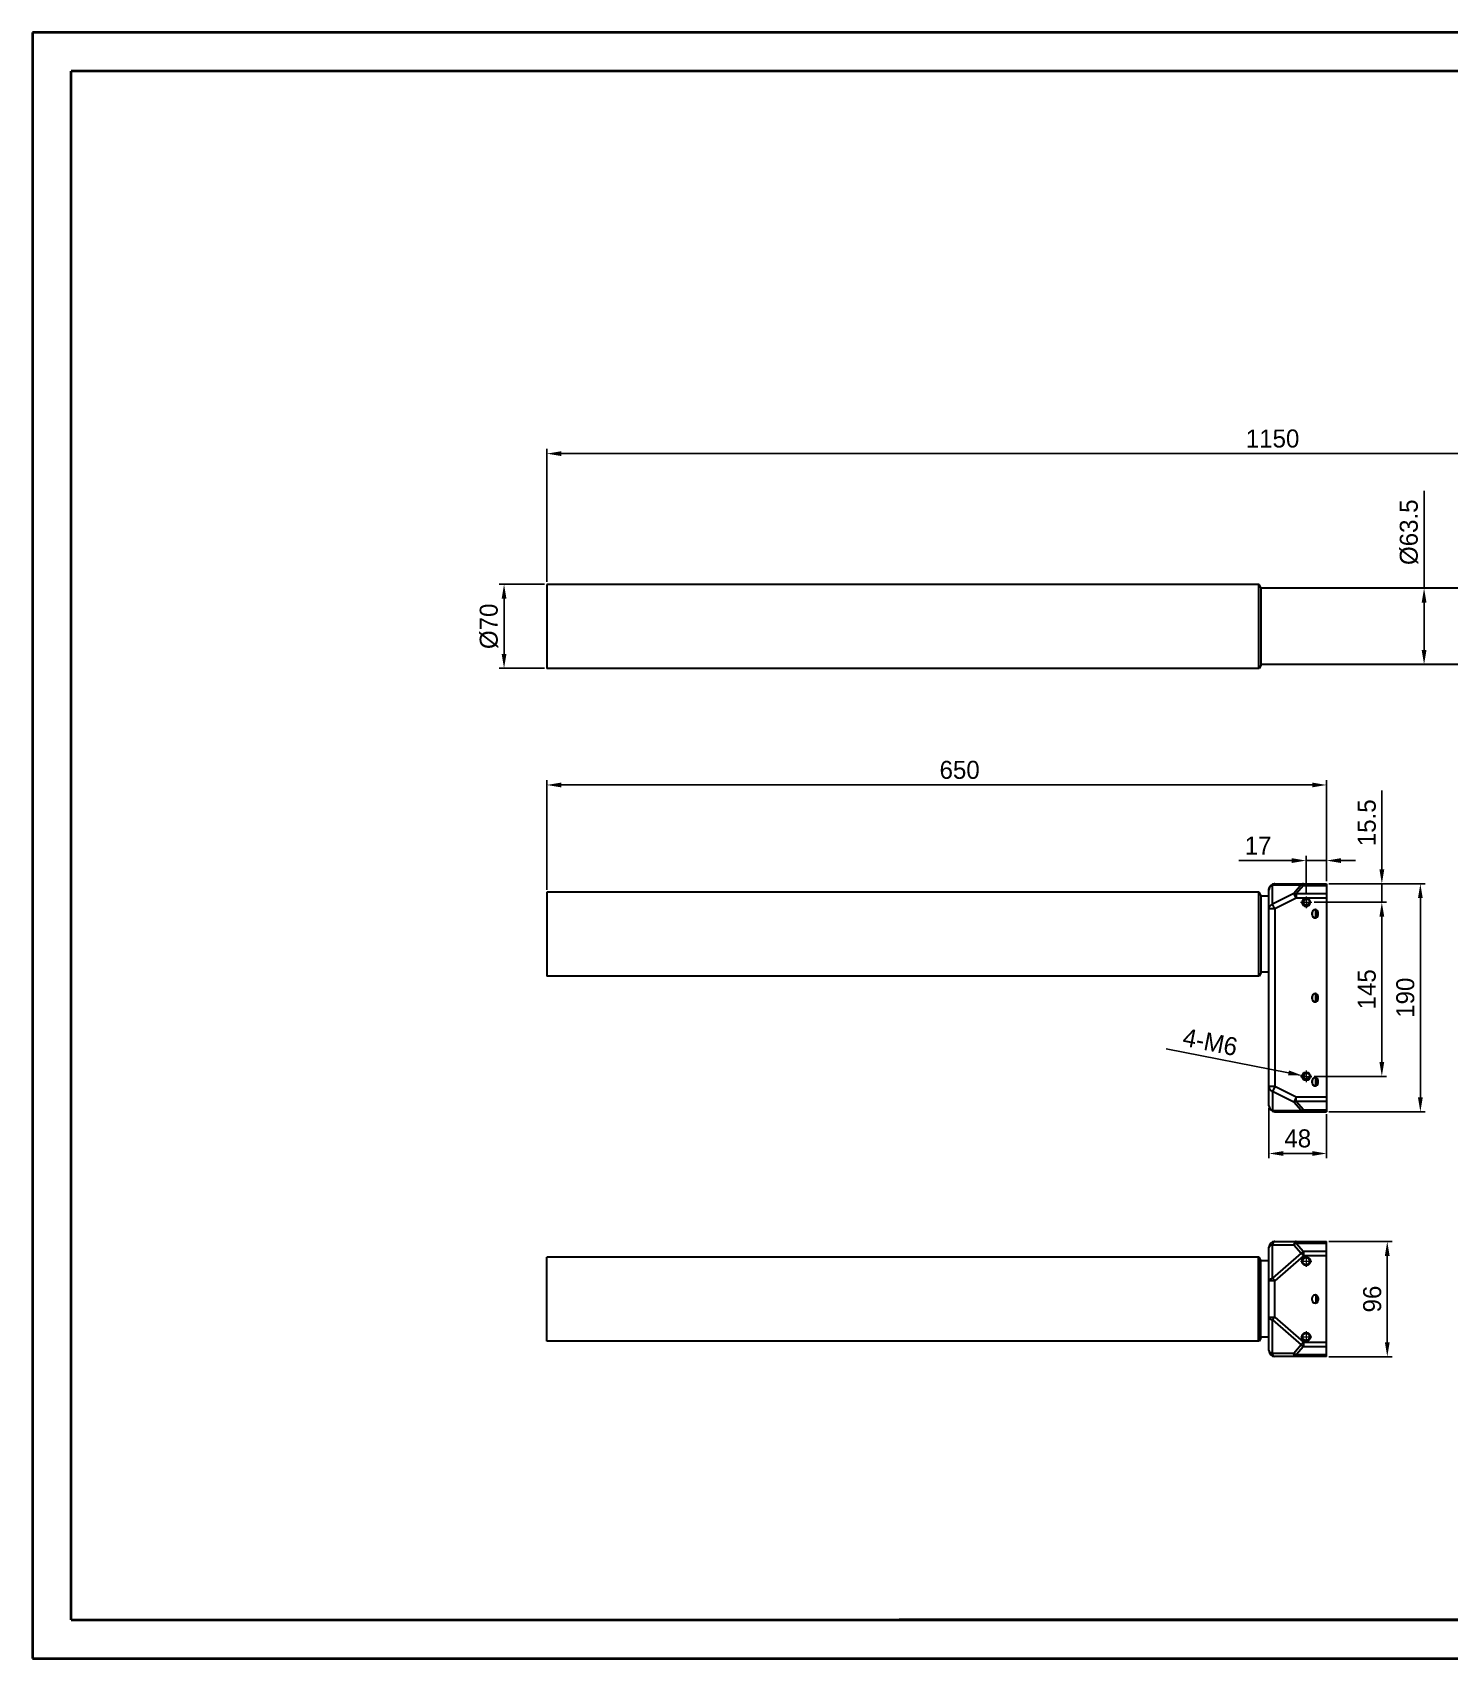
# Model space of a CAD drawing. Header units: millimetres. Extents: x 0 to 1916, y 0 to 1355.
# Drawn here: x 0 to 1181, y 0 to 1355 of the extents above; entities that cross this region are included whole.
import ezdxf

# ---------------------------------------------------------------- set-up
doc = ezdxf.new("R2010")
doc.units = ezdxf.units.MM
doc.linetypes.add('CENTER2', pattern=[7.5, 5, -1, 0.5, -1])
doc.layers.get('0').update_dxf_attribs({"lineweight": 18})
for name, color, linetype, lineweight in [('CAXA0', 7, 'Continuous', 70), ('CAXA3', 7, 'Continuous', 18), ('輪廓線', 7, 'Continuous', 20)]:
    doc.layers.add(name, color=color, linetype=linetype, lineweight=lineweight)
doc.dimstyles.new('ISO-25', dxfattribs={"dimtxt": 6, "dimasz": 6, "dimexe": 0.5, "dimexo": 0.625, "dimgap": 1.2, "dimtad": 1, "dimdsep": 46, "dimtxsty": 'Standard', "dimcen": 2.5, "dimdle": 12, "dimclrd": 3, "dimclre": 3, "dimclrt": 3, "dimadec": 0, "dimazin": 0, "dimtfac": 1, "dimtmove": 0, "dimatfit": 3, "dimfxl": 0, "dimarcsym": 0})

# ---------------------------------------------------------------- blocks, each defined once
blk = doc.blocks.new('*X4')
at = {"layer": '輪廓線'}
for points in [[(1127.4, 335.5), (1131.4, 335.5), (1129.4, 347.5)], [(1127.4, 263.5), (1131.4, 263.5), (1129.4, 251.5)]]:
    blk.add_hatch(color=0, dxfattribs=at).paths.add_polyline_path(points, flags=0)
at = {"layer": '輪廓線', "color": 0, "lineweight": -2}
for p, q in [((1080.8, 347.5), (1133.4, 347.5)), ((1129.4, 335.5), (1129.4, 263.5)), ((1080.8, 251.5), (1133.4, 251.5))]:
    blk.add_line(p, q, dxfattribs=at)
at = {"layer": '輪廓線', "color": 0, "lineweight": 15, "insert": (1116.9, 299.5), "char_height": 15, "width": 38.883, "attachment_point": 5, "rotation": 90}
blk.add_mtext('96', dxfattribs=at)
blk = doc.blocks.new('*X5')
at = {"layer": '輪廓線'}
for points in [[(440.8, 1006), (440.8, 1002), (428.8, 1004)], [(1566.8, 1006), (1566.8, 1002), (1578.8, 1004)]]:
    blk.add_hatch(color=0, dxfattribs=at).paths.add_polyline_path(points, flags=0)
at = {"layer": '輪廓線', "color": 0, "lineweight": -2}
for p, q in [((428.8, 897.1), (428.8, 1008)), ((1566.8, 1004), (440.8, 1004)), ((1578.8, 904.1), (1578.8, 1008))]:
    blk.add_line(p, q, dxfattribs=at)
at = {"layer": '輪廓線', "color": 0, "lineweight": 15, "insert": (1033.8, 1016.5), "char_height": 15, "width": 78.771, "attachment_point": 5}
blk.add_mtext('1150', dxfattribs=at)
blk = doc.blocks.new('*X6')
at = {"layer": '輪廓線'}
for points in [[(1158.1, 879.8), (1162.1, 879.8), (1160.1, 891.8)], [(1158.1, 840.3), (1162.1, 840.3), (1160.1, 828.3)]]:
    blk.add_hatch(color=0, dxfattribs=at).paths.add_polyline_path(points, flags=0)
at = {"layer": '輪廓線', "color": 0, "lineweight": -2}
for p, q in [((1160.1, 891.8), (1160.1, 973.1)), ((1158.1, 891.8), (1156.1, 891.8)), ((1160.1, 840.3), (1160.1, 879.8)), ((1158.1, 828.3), (1156.1, 828.3))]:
    blk.add_line(p, q, dxfattribs=at)
at = {"layer": '輪廓線', "color": 0, "lineweight": 15, "insert": (1147.6, 938.5), "char_height": 15, "width": 109.441, "attachment_point": 5, "rotation": 90}
blk.add_mtext('%%C63.5', dxfattribs=at)
blk = doc.blocks.new('*X7')
at = {"layer": '輪廓線'}
for points in [[(1155, 633.6), (1159, 633.6), (1157, 645.6)], [(1155, 467.6), (1159, 467.6), (1157, 455.6)]]:
    blk.add_hatch(color=0, dxfattribs=at).paths.add_polyline_path(points, flags=0)
at = {"layer": '輪廓線', "color": 0, "lineweight": -2}
for p, q in [((1080.8, 645.6), (1161, 645.6)), ((1157, 467.6), (1157, 633.6)), ((1080.8, 455.6), (1161, 455.6))]:
    blk.add_line(p, q, dxfattribs=at)
at = {"layer": '輪廓線', "color": 0, "lineweight": 15, "insert": (1144.5, 550.6), "char_height": 15, "width": 57.318, "attachment_point": 5, "rotation": 90}
blk.add_mtext('190', dxfattribs=at)
blk = doc.blocks.new('*X8')
at = {"layer": '輪廓線'}
for points in [[(440.8, 729.9), (440.8, 725.9), (428.8, 727.9)], [(1066.8, 729.9), (1066.8, 725.9), (1078.8, 727.9)]]:
    blk.add_hatch(color=0, dxfattribs=at).paths.add_polyline_path(points, flags=0)
at = {"layer": '輪廓線', "color": 0, "lineweight": -2}
for p, q in [((428.8, 640.6), (428.8, 731.9)), ((1078.8, 647.6), (1078.8, 731.9)), ((1066.8, 727.9), (440.8, 727.9))]:
    blk.add_line(p, q, dxfattribs=at)
at = {"layer": '輪廓線', "color": 0, "lineweight": 15, "insert": (772.9, 740.4), "char_height": 15, "width": 60.168, "attachment_point": 5}
blk.add_mtext('650', dxfattribs=at)
blk = doc.blocks.new('*X10')
at = {"layer": '輪廓線'}
blk.add_hatch(color=0, dxfattribs=at).paths.add_polyline_path([(1047.5, 490), (1046.7, 486), (1058.8, 485.7)], flags=0)
at = {"layer": '輪廓線', "color": 0, "lineweight": -2}
for p, q in [((945, 508.1), (1047.1, 488)), ((1061.8, 485.1), (1058.8, 485.7))]:
    blk.add_line(p, q, dxfattribs=at)
at = {"layer": '輪廓線', "color": 0, "lineweight": 15, "insert": (981.8, 513.6), "char_height": 15, "width": 86.309, "attachment_point": 5, "rotation": 348.8526}
blk.add_mtext('4-M6', dxfattribs=at)
blk = doc.blocks.new('*X11')
at = {"layer": '輪廓線'}
for points in [[(1122.9, 618.1), (1126.9, 618.1), (1124.9, 630.1)], [(1122.9, 497.1), (1126.9, 497.1), (1124.9, 485.1)]]:
    blk.add_hatch(color=0, dxfattribs=at).paths.add_polyline_path(points, flags=0)
at = {"layer": '輪廓線', "color": 0, "lineweight": -2}
for p, q in [((1068.6, 630.1), (1128.9, 630.1)), ((1124.9, 618.1), (1124.9, 497.1)), ((1068.6, 485.1), (1128.9, 485.1))]:
    blk.add_line(p, q, dxfattribs=at)
at = {"layer": '輪廓線', "color": 0, "lineweight": 15, "insert": (1112.4, 557.6), "char_height": 15, "width": 56.816, "attachment_point": 5, "rotation": 90}
blk.add_mtext('145', dxfattribs=at)
blk = doc.blocks.new('*X12')
at = {"layer": '輪廓線'}
for points in [[(1049.8, 666.9), (1049.8, 662.9), (1061.8, 664.9)], [(1090.8, 666.9), (1090.8, 662.9), (1078.8, 664.9)]]:
    blk.add_hatch(color=0, dxfattribs=at).paths.add_polyline_path(points, flags=0)
at = {"layer": '輪廓線', "color": 0, "lineweight": -2}
for p, q in [((1049.8, 664.9), (1005.6, 664.9)), ((1061.8, 636.9), (1061.8, 668.9)), ((1078.8, 664.9), (1061.8, 664.9)), ((1078.8, 647.6), (1078.8, 668.9)), ((1090.8, 664.9), (1102.8, 664.9))]:
    blk.add_line(p, q, dxfattribs=at)
at = {"layer": '輪廓線', "color": 0, "lineweight": 15, "insert": (1021.7, 677.4), "char_height": 15, "width": 35.531, "attachment_point": 5}
blk.add_mtext('17', dxfattribs=at)
blk = doc.blocks.new('*X13')
at = {"layer": '輪廓線'}
for points in [[(1122.9, 657.6), (1126.9, 657.6), (1124.9, 645.6)], [(1122.9, 618.1), (1126.9, 618.1), (1124.9, 630.1)]]:
    blk.add_hatch(color=0, dxfattribs=at).paths.add_polyline_path(points, flags=0)
at = {"layer": '輪廓線', "color": 0, "lineweight": -2}
for p, q in [((1124.9, 657.6), (1124.9, 723.2)), ((1122.9, 645.6), (1120.9, 645.6)), ((1124.9, 630.1), (1124.9, 645.6)), ((1122.9, 630.1), (1120.9, 630.1)), ((1124.9, 618.1), (1124.9, 606.1))]:
    blk.add_line(p, q, dxfattribs=at)
at = {"layer": '輪廓線', "color": 0, "lineweight": 15, "insert": (1112.4, 696.4), "char_height": 15, "width": 78.268, "attachment_point": 5, "rotation": 90}
blk.add_mtext('15.5', dxfattribs=at)
blk = doc.blocks.new('*X14')
at = {"layer": '輪廓線'}
for points in [[(1042.8, 422.8), (1042.8, 418.8), (1030.8, 420.8)], [(1066.8, 422.8), (1066.8, 418.8), (1078.8, 420.8)]]:
    blk.add_hatch(color=0, dxfattribs=at).paths.add_polyline_path(points, flags=0)
at = {"layer": '輪廓線', "color": 0, "lineweight": -2}
for p, q in [((1030.8, 458.6), (1030.8, 416.8)), ((1078.8, 453.6), (1078.8, 416.8)), ((1066.8, 420.8), (1042.8, 420.8))]:
    blk.add_line(p, q, dxfattribs=at)
at = {"layer": '輪廓線', "color": 0, "lineweight": 15, "insert": (1054.8, 433.3), "char_height": 15, "width": 38.883, "attachment_point": 5}
blk.add_mtext('48', dxfattribs=at)
blk = doc.blocks.new('*X15')
at = {"layer": '輪廓線'}
for points in [[(391.1, 883.1), (395.1, 883.1), (393.1, 895.1)], [(391.1, 837.1), (395.1, 837.1), (393.1, 825.1)]]:
    blk.add_hatch(color=0, dxfattribs=at).paths.add_polyline_path(points, flags=0)
at = {"layer": '輪廓線', "color": 0, "lineweight": -2}
for p, q in [((426.8, 895.1), (389.1, 895.1)), ((393.1, 883.1), (393.1, 837.1)), ((426.8, 825.1), (389.1, 825.1))]:
    blk.add_line(p, q, dxfattribs=at)
at = {"layer": '輪廓線', "color": 0, "lineweight": 15, "insert": (380.6, 860.1), "char_height": 15, "width": 67.039, "attachment_point": 5, "rotation": 90}
blk.add_mtext('%%C70', dxfattribs=at)

msp = doc.modelspace()

# ---------------------------------------------------------------- linework, layer by layer
at = {"linetype": 'Continuous', "lineweight": 30}
for p, q in [((1022.583, 895.071), (428.783, 895.071)), ((428.783, 895.071), (428.783, 825.071)), ((1022.083, 895.071), (1022.083, 825.071)), ((1024.083, 892.571), (1022.583, 895.071)), ((1024.083, 892.571), (1024.083, 827.571)), ((1530.783, 891.821), (1024.083, 891.821)), ((1024.083, 827.571), (1022.583, 825.071)), ((1530.783, 828.321), (1024.083, 828.321)), ((1022.583, 825.071), (428.783, 825.071)), ((1022.583, 638.603), (428.783, 638.603)), ((428.783, 638.603), (428.783, 568.603)), ((1022.083, 638.603), (1022.083, 568.603)), ((1024.083, 636.103), (1022.583, 638.603)), ((1030.783, 460.603), (1030.783, 640.603)), ((1030.783, 460.603), (1030.783, 640.603)), ((1033.792, 628.665), (1033.792, 644.585)), ((1033.792, 628.665), (1033.792, 644.585)), ((1033.792, 644.585), (1057.553, 644.585)), ((1033.792, 644.585), (1057.553, 644.585)), ((1051.492, 637.514), (1033.792, 628.665)), ((1051.492, 637.514), (1033.792, 628.665)), ((1035.783, 645.603), (1078.783, 645.603)), ((1035.783, 645.603), (1078.783, 645.603)), ((1057.553, 644.585), (1051.492, 637.514)), ((1057.553, 644.585), (1051.492, 637.514)), ((1053.483, 633.532), (1051.492, 637.514)), ((1053.483, 633.532), (1051.492, 637.514)), ((1059.544, 644.139), (1053.483, 637.068)), ((1059.544, 644.139), (1053.483, 637.068)), ((1053.483, 637.068), (1053.483, 633.532)), ((1053.483, 637.068), (1053.483, 633.532)), ((1078.783, 637.068), (1053.483, 637.068)), ((1078.783, 637.068), (1053.483, 637.068)), ((1059.544, 645.603), (1059.544, 644.139)), ((1059.544, 645.603), (1059.544, 644.139)), ((1059.544, 644.139), (1078.783, 644.139)), ((1059.544, 644.139), (1078.783, 644.139)), ((1078.783, 645.603), (1078.783, 455.603)), ((1078.783, 645.603), (1078.783, 455.603)), ((1024.083, 636.103), (1024.083, 571.103)), ((1030.783, 635.353), (1024.083, 635.353)), ((1035.783, 624.682), (1030.783, 624.682)), ((1035.783, 624.682), (1030.783, 624.682)), ((1035.783, 624.682), (1033.792, 628.665)), ((1035.783, 624.682), (1033.792, 628.665)), ((1053.483, 633.532), (1035.783, 624.682)), ((1053.483, 633.532), (1035.783, 624.682)), ((1035.783, 624.682), (1035.783, 476.524)), ((1035.783, 624.682), (1035.783, 476.524)), ((1061.082, 633.532), (1053.483, 633.532)), ((1061.082, 633.532), (1053.483, 633.532)), ((1061.082, 633.532), (1061.182, 633.042)), ((1061.082, 633.532), (1061.182, 633.042)), ((1062.485, 633.532), (1062.385, 633.042)), ((1062.485, 633.532), (1062.385, 633.042)), ((1078.783, 633.532), (1062.485, 633.532)), ((1078.783, 633.532), (1062.485, 633.532)), ((1069.933, 617.345), (1069.933, 623.862)), ((1066.783, 621.603), (1066.783, 619.603)), ((1066.783, 621.603), (1066.783, 619.603)), ((1066.933, 619.603), (1066.933, 621.603)), ((1071.633, 619.603), (1071.633, 621.603)), ((1071.783, 619.603), (1071.783, 621.603)), ((1071.783, 619.603), (1071.783, 621.603)), ((1024.083, 571.103), (1022.583, 568.603)), ((1030.783, 571.853), (1024.083, 571.853)), ((1022.583, 568.603), (428.783, 568.603)), ((1066.783, 551.603), (1066.783, 549.603)), ((1066.783, 551.603), (1066.783, 549.603)), ((1066.933, 549.603), (1066.933, 551.603)), ((1069.933, 547.345), (1069.933, 553.862)), ((1071.633, 549.603), (1071.633, 551.603)), ((1071.783, 549.603), (1071.783, 551.603)), ((1071.783, 549.603), (1071.783, 551.603)), ((1035.783, 476.524), (1030.783, 476.524)), ((1035.783, 476.524), (1030.783, 476.524)), ((1035.783, 476.524), (1033.792, 472.542)), ((1035.783, 476.524), (1033.792, 472.542)), ((1053.483, 467.674), (1035.783, 476.524)), ((1053.483, 467.674), (1035.783, 476.524)), ((1066.783, 481.603), (1066.783, 479.603)), ((1066.783, 481.603), (1066.783, 479.603)), ((1066.933, 479.603), (1066.933, 481.603)), ((1069.933, 477.345), (1069.933, 483.862)), ((1071.633, 479.603), (1071.633, 481.603)), ((1071.783, 479.603), (1071.783, 481.603)), ((1071.783, 479.603), (1071.783, 481.603)), ((1033.792, 472.542), (1033.792, 456.621)), ((1033.792, 472.542), (1033.792, 456.621)), ((1051.492, 463.692), (1033.792, 472.542)), ((1051.492, 463.692), (1033.792, 472.542)), ((1053.483, 467.674), (1051.492, 463.692)), ((1053.483, 467.674), (1051.492, 463.692)), ((1057.553, 456.621), (1051.492, 463.692)), ((1057.553, 456.621), (1051.492, 463.692)), ((1053.483, 464.139), (1053.483, 467.674)), ((1053.483, 464.139), (1053.483, 467.674)), ((1078.783, 467.674), (1053.483, 467.674)), ((1078.783, 467.674), (1053.483, 467.674)), ((1059.544, 457.068), (1053.483, 464.139)), ((1059.544, 457.068), (1053.483, 464.139)), ((1078.783, 464.139), (1053.483, 464.139)), ((1078.783, 464.139), (1053.483, 464.139)), ((1033.792, 456.621), (1057.553, 456.621)), ((1033.792, 456.621), (1057.553, 456.621)), ((1035.783, 455.603), (1078.783, 455.603)), ((1035.783, 455.603), (1078.783, 455.603)), ((1059.544, 455.603), (1059.544, 457.068)), ((1059.544, 455.603), (1059.544, 457.068)), ((1059.544, 457.068), (1078.783, 457.068)), ((1059.544, 457.068), (1078.783, 457.068)), ((1030.783, 256.54), (1030.783, 342.54)), ((1030.783, 256.54), (1030.783, 342.54)), ((1033.792, 316.954), (1033.792, 344.816)), ((1033.792, 316.954), (1033.792, 344.816)), ((1033.792, 344.816), (1051.492, 344.816)), ((1033.792, 344.816), (1051.492, 344.816)), ((1035.783, 347.54), (1078.783, 347.54)), ((1035.783, 347.54), (1078.783, 347.54)), ((1051.492, 344.816), (1057.553, 337.745)), ((1051.492, 344.816), (1057.553, 337.745)), ((1053.483, 347.54), (1053.483, 346.076)), ((1053.483, 347.54), (1053.483, 346.076)), ((1053.483, 346.076), (1059.544, 339.005)), ((1053.483, 346.076), (1059.544, 339.005)), ((1053.483, 346.076), (1078.783, 346.076)), ((1053.483, 346.076), (1078.783, 346.076)), ((1059.544, 339.005), (1059.544, 335.469)), ((1059.544, 339.005), (1059.544, 335.469)), ((1078.783, 339.005), (1059.544, 339.005)), ((1078.783, 339.005), (1059.544, 339.005)), ((1078.783, 251.54), (1078.783, 347.54)), ((1078.783, 303.54), (1078.783, 347.54)), ((1022.583, 334.54), (428.783, 334.54)), ((428.783, 264.54), (428.783, 334.54)), ((1022.083, 264.54), (1022.083, 334.54)), ((1022.583, 264.54), (1022.583, 334.54)), ((1024.083, 332.04), (1022.583, 334.54)), ((1024.083, 267.04), (1024.083, 332.04)), ((1030.783, 331.29), (1024.083, 331.29)), ((1057.553, 337.745), (1033.792, 316.954)), ((1057.553, 337.745), (1033.792, 316.954)), ((1059.544, 335.469), (1035.783, 314.679)), ((1059.544, 335.469), (1035.783, 314.679)), ((1059.544, 335.469), (1057.553, 337.745)), ((1059.544, 335.469), (1057.553, 337.745)), ((1078.783, 335.469), (1059.544, 335.469)), ((1078.783, 335.469), (1059.544, 335.469)), ((1035.783, 314.679), (1030.783, 314.679)), ((1035.783, 314.679), (1030.783, 314.679)), ((1035.783, 314.679), (1033.792, 316.954)), ((1035.783, 314.679), (1033.792, 316.954)), ((1035.783, 284.402), (1035.783, 314.679)), ((1035.783, 284.402), (1035.783, 314.679)), ((1066.784, 298.54), (1066.784, 300.54)), ((1066.93, 298.562), (1066.93, 300.518)), ((1069.934, 302.798), (1069.934, 296.282)), ((1071.633, 300.54), (1071.633, 298.54)), ((1071.784, 300.54), (1071.784, 298.54)), ((1078.783, 251.54), (1078.783, 295.54)), ((1030.783, 284.402), (1035.783, 284.402)), ((1030.783, 284.402), (1035.783, 284.402)), ((1035.783, 284.402), (1033.792, 282.126)), ((1035.783, 284.402), (1033.792, 282.126)), ((1033.792, 254.265), (1033.792, 282.126)), ((1033.792, 254.265), (1033.792, 282.126)), ((1033.792, 282.126), (1057.553, 261.336)), ((1033.792, 282.126), (1057.553, 261.336)), ((1035.783, 284.402), (1059.544, 263.611)), ((1035.783, 284.402), (1059.544, 263.611)), ((1022.583, 264.54), (428.783, 264.54)), ((1024.083, 267.04), (1022.583, 264.54)), ((1030.783, 267.79), (1024.083, 267.79)), ((1057.553, 261.336), (1051.492, 254.265)), ((1057.553, 261.336), (1051.492, 254.265)), ((1059.544, 260.076), (1053.483, 253.005)), ((1059.544, 260.076), (1053.483, 253.005)), ((1059.544, 263.611), (1057.553, 261.336)), ((1059.544, 263.611), (1057.553, 261.336)), ((1059.544, 263.611), (1059.544, 260.076)), ((1059.544, 263.611), (1059.544, 260.076)), ((1059.544, 263.611), (1078.783, 263.611)), ((1059.544, 263.611), (1078.783, 263.611)), ((1059.544, 260.076), (1078.783, 260.076)), ((1059.544, 260.076), (1078.783, 260.076)), ((1051.492, 254.265), (1033.792, 254.265)), ((1051.492, 254.265), (1033.792, 254.265)), ((1078.783, 251.54), (1035.783, 251.54)), ((1078.783, 251.54), (1035.783, 251.54)), ((1053.483, 253.005), (1053.483, 251.54)), ((1053.483, 253.005), (1053.483, 251.54)), ((1078.783, 253.005), (1053.483, 253.005)), ((1078.783, 253.005), (1053.483, 253.005))]:
    msp.add_line(p, q, dxfattribs=at)
at = {"linetype": 'CENTER2', "lineweight": 15, "ltscale": 2}
for p, q in [((1056.998, 630.103), (1066.569, 630.103)), ((1061.784, 634.903), (1061.784, 625.303)), ((1061.784, 489.903), (1061.784, 480.303)), ((1056.998, 485.103), (1066.569, 485.103)), ((1056.998, 331.04), (1066.569, 331.04)), ((1061.784, 335.84), (1061.784, 326.24)), ((1061.784, 272.84), (1061.784, 263.24)), ((1056.998, 268.04), (1066.569, 268.04))]:
    msp.add_line(p, q, dxfattribs=at)
at = {"linetype": 'Continuous', "lineweight": 30}
for centre, radius in [((1061.783, 630.103), 3), ((1061.783, 630.103), 3), ((1061.783, 485.103), 3.5), ((1061.783, 485.103), 3.5), ((1061.783, 485.103), 3), ((1061.783, 485.103), 3), ((1061.784, 331.04), 3), ((1061.784, 268.04), 3)]:
    msp.add_circle(centre, radius, dxfattribs=at)
for centre, radius, start, end in [((1035.783, 640.603), 5, 90, 180), ((1035.783, 640.603), 5, 90, 180), ((1034.552, 640.603), 3.769, 174.407424, 179.991081), ((1061.783, 630.103), 3.5, 101.565854, 78.434146), ((1061.783, 630.103), 3.5, 101.565854, 78.434146), ((1061.785, 630.436), 3.175, 90.035137, 102.80561), ((1061.786, 630.436), 3.175, 91.460744, 102.809425), ((1061.784, 630.462), 3.149, 90.000278, 91.433971), ((1061.782, 630.436), 3.175, 77.19439, 89.964863), ((1061.783, 630.446), 3.165, 80.024594, 89.9835), ((1061.779, 630.428), 3.183, 78.605669, 80.021869), ((1061.778, 630.422), 3.189, 77.189441, 78.605767), ((1069.283, 621.603), 2.5, 0, 180), ((1069.283, 621.603), 2.5, 0, 180), ((1069.283, 621.603), 2.35, 0, 180), ((1069.283, 619.603), 2.5, 180, 0), ((1069.283, 619.603), 2.5, 180, 0), ((1069.283, 619.603), 2.35, 180, 0), ((1069.283, 551.603), 2.5, 0, 180), ((1069.283, 551.603), 2.5, 0, 180), ((1069.283, 549.603), 2.5, 180, 0), ((1069.283, 549.603), 2.5, 180, 0), ((1069.283, 551.603), 2.35, 0, 180), ((1069.283, 549.603), 2.35, 180, 0), ((1069.283, 481.603), 2.5, 0, 180), ((1069.283, 481.603), 2.5, 0, 180), ((1069.283, 479.603), 2.5, 180, 0), ((1069.283, 479.603), 2.5, 180, 0), ((1069.283, 481.603), 2.35, 0, 180), ((1069.283, 479.603), 2.35, 180, 0), ((1035.783, 460.603), 5, 180, 270), ((1035.783, 460.603), 5, 180, 270), ((1034.552, 460.604), 3.769, 180.008919, 185.592576), ((1035.783, 342.54), 5, 90, 180), ((1035.783, 342.54), 5, 90, 180), ((1069.284, 300.54), 2.5, 0, 180), ((1069.284, 298.54), 2.5, 180, 0), ((1069.284, 300.54), 2.35, 73.942867, 180.543286), ((1069.284, 298.54), 2.35, 179.456715, 286.057133), ((1069.284, 300.54), 2.35, 0, 73.942867), ((1069.284, 298.54), 2.35, 286.057133, 360), ((1062.649, 267.185), 7.758, 228.938139, 246.408605), ((1053.92, 286.146), 23.009, 289.95323, 296.984257), ((1035.783, 256.54), 5, 180, 270), ((1035.783, 256.54), 5, 180, 270)]:
    msp.add_arc(centre, radius, start, end, dxfattribs=at)
at = {"linetype": 'CENTER2', "lineweight": 15, "ltscale": 2}
for centre, radius, start, end in [((1061.783, 630.103), 2, 75, 15), ((1061.783, 485.103), 2, 75, 15), ((1061.784, 331.04), 2.6, 270, 180), ((1061.784, 268.04), 2.6, 270, 180)]:
    msp.add_arc(centre, radius, start, end, dxfattribs=at)
at = {"linetype": 'Continuous', "lineweight": 30}
for points, knots in [([(1030.783, 640.603), (1030.783, 641.443), (1031.42, 643.22), (1032.946, 644.266), (1033.792, 644.585)], [0, 0, 0, 0, 2.54663495, 5.28949326, 5.28949326, 5.28949326, 5.28949326]), ([(1030.801, 640.97), (1030.878, 641.751), (1031.579, 643.343), (1033.004, 644.288), (1033.792, 644.585)], [0, 0, 0, 0, 2.37628774, 4.92714303, 4.92714303, 4.92714303, 4.92714303]), ([(1035.783, 645.603), (1035.423, 645.603), (1034.652, 645.399), (1034.056, 644.889), (1033.792, 644.585)], [0, 0, 0, 0, 1.08858532, 2.30258778, 2.30258778, 2.30258778, 2.30258778]), ([(1035.783, 645.603), (1035.423, 645.603), (1034.652, 645.399), (1034.056, 644.889), (1033.792, 644.585)], [0, 0, 0, 0, 1.08858532, 2.30258778, 2.30258778, 2.30258778, 2.30258778]), ([(1053.483, 637.068), (1053.314, 637.14), (1052.676, 637.383), (1051.991, 637.518), (1051.492, 637.514)], [0, 0, 0, 0, 0.55354807, 2.05305363, 2.05305363, 2.05305363, 2.05305363]), ([(1053.483, 637.068), (1053.314, 637.14), (1052.676, 637.383), (1051.991, 637.518), (1051.492, 637.514)], [0, 0, 0, 0, 0.55354807, 2.05305363, 2.05305363, 2.05305363, 2.05305363]), ([(1059.544, 645.603), (1059.183, 645.603), (1058.413, 645.399), (1057.817, 644.889), (1057.553, 644.585)], [0, 0, 0, 0, 1.08858466, 2.30258808, 2.30258808, 2.30258808, 2.30258808]), ([(1059.544, 644.139), (1059.375, 644.211), (1058.737, 644.454), (1058.052, 644.589), (1057.553, 644.585)], [0, 0, 0, 0, 0.55354782, 2.05305363, 2.05305363, 2.05305363, 2.05305363]), ([(1059.544, 644.139), (1059.375, 644.211), (1058.737, 644.454), (1058.052, 644.589), (1057.553, 644.585)], [0, 0, 0, 0, 0.55354782, 2.05305363, 2.05305363, 2.05305363, 2.05305363]), ([(1059.544, 645.603), (1059.183, 645.603), (1058.686, 645.472), (1058.268, 645.216), (1058.163, 645.142)], [0, 0, 0, 0, 1.08805334, 1.47677788, 1.47677788, 1.47677788, 1.47677788]), ([(1030.783, 624.682), (1030.783, 625.102), (1030.93, 625.96), (1031.776, 627.524), (1032.946, 628.346), (1033.792, 628.665)], [0, 0, 0, 0, 1.26846359, 2.56866314, 5.29873399, 5.29873399, 5.29873399, 5.29873399]), ([(1030.783, 624.682), (1030.783, 625.522), (1031.42, 627.299), (1032.946, 628.346), (1033.792, 628.665)], [0, 0, 0, 0, 2.54664987, 5.28949334, 5.28949334, 5.28949334, 5.28949334]), ([(1030.783, 476.524), (1030.783, 476.104), (1030.93, 475.247), (1031.776, 473.682), (1032.946, 472.861), (1033.792, 472.542)], [0, 0, 0, 0, 1.26846359, 2.56866314, 5.29873399, 5.29873399, 5.29873399, 5.29873399]), ([(1030.783, 476.524), (1030.783, 475.685), (1031.42, 473.908), (1032.946, 472.861), (1033.792, 472.542)], [0, 0, 0, 0, 2.54664987, 5.28949334, 5.28949334, 5.28949334, 5.28949334]), ([(1053.483, 464.139), (1053.314, 464.066), (1052.676, 463.824), (1051.991, 463.689), (1051.492, 463.692)], [0, 0, 0, 0, 0.55354807, 2.05305363, 2.05305363, 2.05305363, 2.05305363]), ([(1053.483, 464.139), (1053.314, 464.066), (1052.676, 463.824), (1051.991, 463.689), (1051.492, 463.692)], [0, 0, 0, 0, 0.55354807, 2.05305363, 2.05305363, 2.05305363, 2.05305363]), ([(1030.783, 460.603), (1030.783, 459.764), (1031.42, 457.987), (1032.946, 456.94), (1033.792, 456.621)], [0, 0, 0, 0, 2.54663495, 5.28949326, 5.28949326, 5.28949326, 5.28949326]), ([(1030.801, 460.237), (1030.878, 459.456), (1031.579, 457.864), (1033.004, 456.918), (1033.792, 456.621)], [0, 0, 0, 0, 2.37628774, 4.92714303, 4.92714303, 4.92714303, 4.92714303]), ([(1035.783, 455.603), (1035.423, 455.603), (1034.652, 455.807), (1034.056, 456.317), (1033.792, 456.621)], [0, 0, 0, 0, 1.08858531, 2.30258777, 2.30258777, 2.30258777, 2.30258777]), ([(1035.783, 455.603), (1035.423, 455.603), (1034.652, 455.807), (1034.056, 456.317), (1033.792, 456.621)], [0, 0, 0, 0, 1.08858531, 2.30258777, 2.30258777, 2.30258777, 2.30258777]), ([(1059.544, 457.068), (1059.375, 456.995), (1058.737, 456.753), (1058.052, 456.618), (1057.553, 456.621)], [0, 0, 0, 0, 0.55354782, 2.05305363, 2.05305363, 2.05305363, 2.05305363]), ([(1059.544, 457.068), (1059.375, 456.995), (1058.737, 456.753), (1058.052, 456.618), (1057.553, 456.621)], [0, 0, 0, 0, 0.55354782, 2.05305363, 2.05305363, 2.05305363, 2.05305363]), ([(1059.544, 455.603), (1059.183, 455.603), (1058.413, 455.807), (1057.817, 456.317), (1057.553, 456.621)], [0, 0, 0, 0, 1.08858466, 2.30258808, 2.30258808, 2.30258808, 2.30258808]), ([(1059.544, 455.603), (1059.183, 455.603), (1058.413, 455.807), (1057.817, 456.317), (1057.553, 456.621)], [0, 0, 0, 0, 1.08858466, 2.30258808, 2.30258808, 2.30258808, 2.30258808]), ([(1030.783, 342.54), (1030.783, 342.787), (1030.938, 343.254), (1031.425, 343.794), (1032.337, 344.41), (1033.187, 344.685), (1033.792, 344.816)], [0, 0, 0, 0, 0.74302875, 1.39730086, 2.16716675, 4.03258968, 4.03258968, 4.03258968, 4.03258968]), ([(1030.783, 342.54), (1030.783, 342.787), (1031.025, 343.505), (1032.146, 344.345), (1033.187, 344.685), (1033.792, 344.816)], [0, 0, 0, 0, 0.74475378, 2.1606279, 4.03038161, 4.03038161, 4.03038161, 4.03038161]), ([(1035.783, 347.54), (1035.572, 347.54), (1035.098, 347.373), (1034.543, 346.77), (1034.088, 345.892), (1033.88, 345.198), (1033.792, 344.816)], [0, 0, 0, 0, 0.6367545, 1.4235244, 2.41513814, 3.59462731, 3.59462731, 3.59462731, 3.59462731]), ([(1035.783, 347.54), (1035.324, 347.54), (1034.608, 346.935), (1034.096, 345.896), (1033.88, 345.198), (1033.792, 344.816)], [0, 0, 0, 0, 1.39408293, 2.39279656, 3.5807308, 3.5807308, 3.5807308, 3.5807308]), ([(1053.483, 347.54), (1053.272, 347.54), (1052.797, 347.373), (1052.242, 346.77), (1051.787, 345.892), (1051.579, 345.198), (1051.492, 344.816)], [0, 0, 0, 0, 0.63676454, 1.4235366, 2.41514644, 3.59462701, 3.59462701, 3.59462701, 3.59462701]), ([(1053.483, 347.54), (1053.023, 347.54), (1052.307, 346.935), (1051.795, 345.896), (1051.579, 345.198), (1051.492, 344.816)], [0, 0, 0, 0, 1.39409503, 2.39280484, 3.58073054, 3.58073054, 3.58073054, 3.58073054]), ([(1053.483, 346.076), (1053.308, 346), (1052.598, 345.659), (1051.943, 345.205), (1051.492, 344.816)], [0, 0, 0, 0, 0.57330331, 2.36446169, 2.36446169, 2.36446169, 2.36446169]), ([(1053.483, 346.076), (1053.308, 346), (1052.598, 345.659), (1051.943, 345.205), (1051.492, 344.816)], [0, 0, 0, 0, 0.57330331, 2.36446169, 2.36446169, 2.36446169, 2.36446169]), ([(1059.544, 339.005), (1059.369, 338.929), (1058.659, 338.588), (1058.004, 338.134), (1057.553, 337.745)], [0, 0, 0, 0, 0.57330303, 2.3644617, 2.3644617, 2.3644617, 2.3644617]), ([(1059.544, 339.005), (1059.369, 338.929), (1058.659, 338.588), (1058.004, 338.134), (1057.553, 337.745)], [0, 0, 0, 0, 0.57330303, 2.3644617, 2.3644617, 2.3644617, 2.3644617]), ([(1058.283, 331.04), (1058.331, 331.48), (1058.403, 332.16), (1058.839, 332.976), (1059.291, 333.532), (1059.848, 333.987), (1060.664, 334.409), (1061.784, 334.625), (1062.903, 334.409), (1063.719, 333.987), (1064.276, 333.532), (1064.728, 332.976), (1065.164, 332.16), (1065.237, 331.48), (1065.284, 331.04)], [0, 0, 0, 0, 1.31448862, 2.02942549, 2.7448873, 3.45983468, 4.17528824, 5.48979746, 6.80424801, 7.51919459, 8.23465244, 8.94957538, 9.66505079, 10.97953941, 10.97953941, 10.97953941, 10.97953941]), ([(1065.284, 331.04), (1065.237, 330.6), (1065.164, 329.921), (1064.728, 329.105), (1064.276, 328.549), (1063.719, 328.093), (1062.903, 327.671), (1061.784, 327.455), (1060.664, 327.671), (1059.848, 328.093), (1059.291, 328.548), (1058.839, 329.104), (1058.403, 329.92), (1058.331, 330.6), (1058.283, 331.04)], [0, 0, 0, 0, 1.31448862, 2.02942549, 2.7448873, 3.45983586, 4.17528942, 5.48973961, 6.80424848, 7.51919592, 8.23465377, 8.94957672, 9.66505212, 10.97954074, 10.97954074, 10.97954074, 10.97954074]), ([(1030.783, 314.679), (1030.783, 314.925), (1030.938, 315.393), (1031.425, 315.933), (1032.337, 316.549), (1033.187, 316.824), (1033.792, 316.954)], [0, 0, 0, 0, 0.74302788, 1.3973006, 2.16716461, 4.03258959, 4.03258959, 4.03258959, 4.03258959]), ([(1030.783, 314.679), (1030.783, 314.925), (1031.025, 315.644), (1032.146, 316.484), (1033.187, 316.824), (1033.792, 316.954)], [0, 0, 0, 0, 0.7447529, 2.16062568, 4.03038145, 4.03038145, 4.03038145, 4.03038145]), ([(1030.783, 284.402), (1030.783, 284.155), (1030.938, 283.687), (1031.425, 283.147), (1032.337, 282.531), (1033.187, 282.257), (1033.792, 282.126)], [0, 0, 0, 0, 0.74301927, 1.39729175, 2.16715746, 4.03258938, 4.03258938, 4.03258938, 4.03258938]), ([(1030.783, 284.402), (1030.783, 284.155), (1031.025, 283.437), (1032.146, 282.597), (1033.187, 282.257), (1033.792, 282.126)], [0, 0, 0, 0, 0.74474429, 2.16061845, 4.03038122, 4.03038122, 4.03038122, 4.03038122]), ([(1058.283, 268.04), (1058.331, 268.48), (1058.403, 269.16), (1058.839, 269.976), (1059.291, 270.532), (1059.848, 270.987), (1060.664, 271.409), (1061.784, 271.625), (1062.903, 271.409), (1063.719, 270.987), (1064.276, 270.532), (1064.728, 269.976), (1065.164, 269.16), (1065.237, 268.48), (1065.284, 268.04)], [0, 0, 0, 0, 1.31448862, 2.02942549, 2.7448873, 3.45983586, 4.17528942, 5.48979829, 6.80424848, 7.51919592, 8.23465377, 8.94957672, 9.66505212, 10.97954074, 10.97954074, 10.97954074, 10.97954074]), ([(1059.544, 260.076), (1059.369, 260.151), (1058.659, 260.492), (1058.004, 260.946), (1057.553, 261.336)], [0, 0, 0, 0, 0.57330303, 2.3644617, 2.3644617, 2.3644617, 2.3644617]), ([(1059.544, 260.076), (1059.369, 260.151), (1058.659, 260.492), (1058.004, 260.946), (1057.553, 261.336)], [0, 0, 0, 0, 0.57330303, 2.3644617, 2.3644617, 2.3644617, 2.3644617]), ([(1065.284, 268.04), (1065.237, 267.6), (1065.164, 266.921), (1064.728, 266.105), (1064.276, 265.549), (1063.719, 265.093), (1062.903, 264.671), (1061.784, 264.455), (1060.664, 264.671), (1059.848, 265.093), (1059.291, 265.548), (1058.839, 266.104), (1058.403, 266.92), (1058.331, 267.6), (1058.283, 268.04)], [0, 0, 0, 0, 1.31448862, 2.02942549, 2.7448873, 3.45983468, 4.17528824, 5.48973878, 6.80424801, 7.51919459, 8.23465244, 8.94957538, 9.66505079, 10.97953941, 10.97953941, 10.97953941, 10.97953941]), ([(1030.783, 256.54), (1030.783, 256.293), (1030.938, 255.826), (1031.425, 255.286), (1032.337, 254.67), (1033.187, 254.395), (1033.792, 254.265)], [0, 0, 0, 0, 0.74303231, 1.39730451, 2.16716778, 4.03258972, 4.03258972, 4.03258972, 4.03258972]), ([(1030.783, 256.54), (1030.783, 256.293), (1031.025, 255.575), (1032.146, 254.735), (1033.187, 254.395), (1033.792, 254.265)], [0, 0, 0, 0, 0.74475734, 2.16062891, 4.03038162, 4.03038162, 4.03038162, 4.03038162]), ([(1035.783, 251.54), (1035.572, 251.54), (1035.098, 251.708), (1034.543, 252.31), (1034.088, 253.188), (1033.88, 253.883), (1033.792, 254.265)], [0, 0, 0, 0, 0.63675446, 1.42352433, 2.4151381, 3.59462732, 3.59462732, 3.59462732, 3.59462732]), ([(1035.783, 251.54), (1035.324, 251.54), (1034.608, 252.145), (1034.096, 253.184), (1033.88, 253.883), (1033.792, 254.265)], [0, 0, 0, 0, 1.39408285, 2.39279652, 3.5807308, 3.5807308, 3.5807308, 3.5807308]), ([(1053.483, 251.54), (1053.272, 251.54), (1052.797, 251.708), (1052.242, 252.31), (1051.787, 253.188), (1051.579, 253.883), (1051.492, 254.265)], [0, 0, 0, 0, 0.63676454, 1.42353658, 2.41514642, 3.59462701, 3.59462701, 3.59462701, 3.59462701]), ([(1053.483, 253.005), (1053.308, 253.08), (1052.598, 253.421), (1051.943, 253.875), (1051.492, 254.265)], [0, 0, 0, 0, 0.57330331, 2.36446169, 2.36446169, 2.36446169, 2.36446169]), ([(1053.483, 253.005), (1053.308, 253.08), (1052.598, 253.421), (1051.943, 253.875), (1051.492, 254.265)], [0, 0, 0, 0, 0.57330331, 2.36446169, 2.36446169, 2.36446169, 2.36446169]), ([(1053.483, 251.54), (1053.023, 251.54), (1052.307, 252.145), (1051.795, 253.184), (1051.579, 253.883), (1051.492, 254.265)], [0, 0, 0, 0, 1.39409501, 2.39280482, 3.58073054, 3.58073054, 3.58073054, 3.58073054])]:
    msp.add_open_spline(points, degree=3, knots=knots, dxfattribs=at)
msp.add_open_spline([(1058.163, 645.142), (1057.937, 644.984), (1057.733, 644.793), (1057.553, 644.585)], degree=3, dxfattribs=at)
at = {"layer": 'CAXA0', "linetype": 'Continuous', "lineweight": 35}
for p, q in [((1883.975, 1322.654), (32.26, 1322.654)), ((32.26, 32.26), (32.26, 1322.654)), ((32.26, 32.26), (1883.975, 32.26)), ((1883.975, 32.26), (722.621, 32.26))]:
    msp.add_line(p, q, dxfattribs=at)
at = {"layer": 'CAXA3', "linetype": 'Continuous', "lineweight": 35}
for p, q in [((0, 1354.914), (0, 0)), ((1916.235, 1354.914), (0, 1354.914)), ((0, 0), (1916.235, 0))]:
    msp.add_line(p, q, dxfattribs=at)

# ---------------------------------------------------------------- dimensions: what is measured, and where the dimension line sits
at = {"layer": '輪廓線', "lineweight": 15}
for base, p1, p2, text, picture, middle in [((428.783, 1003.99), (1578.783, 902.071), (428.783, 895.071), '1150', '*X5', (1033.783, 1003.99)), ((428.783, 727.903), (1078.783, 645.603), (428.783, 638.603), '650', '*X8', (772.926, 727.903))]:
    dim = msp.add_linear_dim(base=base, p1=p1, p2=p2, text=text, dimstyle='ISO-25', override={"dimtxt": 15, "dimasz": 12, "dimexe": 4, "dimexo": 2, "dimgap": 5, "dimsah": 1, "dimdle": 24, "dimclrd": 0, "dimclre": 0, "dimclrt": 0, "dimtolj": 1}, dxfattribs=at)
    dim.commit()
    dim.dimension.update_dxf_attribs({"geometry": picture, "text_midpoint": middle, "dimtype": 160})
dim = msp.add_linear_dim(base=(1160.122, 891.821), p1=(1160.122, 828.321), p2=(1160.122, 891.821), angle=90, text='%%C<>', dimstyle='ISO-25', override={"dimtxt": 15, "dimasz": 12, "dimexe": 4, "dimexo": 2, "dimgap": 5, "dimsah": 1, "dimdle": 24, "dimclrd": 0, "dimclre": 0, "dimclrt": 0, "dimtolj": 1}, dxfattribs=at)
dim.commit()
dim.dimension.update_dxf_attribs({"geometry": '*X6', "text_midpoint": (1160.122, 938.464), "dimtype": 160})
dim = msp.add_linear_dim(base=(393.125, 825.071), p1=(428.783, 895.071), p2=(428.783, 825.071), angle=270, text='%%C<>', dimstyle='ISO-25', override={"dimtxt": 15, "dimasz": 12, "dimexe": 4, "dimexo": 2, "dimgap": 5, "dimsah": 1, "dimdle": 24, "dimclrd": 0, "dimclre": 0, "dimclrt": 0, "dimtolj": 1}, dxfattribs=at)
dim.commit()
dim.dimension.update_dxf_attribs({"geometry": '*X15', "text_midpoint": (380.625, 860.071)})
for base, p1, p2, angle, picture, middle in [((1124.855, 645.603), (1124.855, 630.103), (1124.855, 645.603), 90, '*X13', (1112.355, 696.389)), ((1124.855, 485.103), (1066.569, 630.103), (1066.569, 485.103), 270, '*X11', (1112.355, 557.603))]:
    dim = msp.add_linear_dim(base=base, p1=p1, p2=p2, angle=angle, dimstyle='ISO-25', override={"dimtxt": 15, "dimasz": 12, "dimexe": 4, "dimexo": 2, "dimgap": 5, "dimsah": 1, "dimdle": 24, "dimclrd": 0, "dimclre": 0, "dimclrt": 0, "dimtolj": 1, "dimtzin": 8}, dxfattribs=at)
    dim.commit()
    dim.dimension.update_dxf_attribs({"geometry": picture, "text_midpoint": middle})
dim = msp.add_linear_dim(base=(1078.783, 664.918), p1=(1061.784, 634.903), p2=(1078.783, 645.603), dimstyle='ISO-25', override={"dimtxt": 15, "dimasz": 12, "dimexe": 4, "dimexo": 2, "dimgap": 5, "dimsah": 1, "dimdle": 24, "dimclrd": 0, "dimclre": 0, "dimclrt": 0, "dimtolj": 1, "dimtzin": 8}, dxfattribs=at)
dim.commit()
dim.dimension.update_dxf_attribs({"geometry": '*X12', "text_midpoint": (1021.712, 664.918), "dimtype": 160})
for base, p1, p2, angle, picture, middle in [((1157.008, 645.603), (1078.783, 455.603), (1078.783, 645.603), 90, '*X7', (1157.008, 550.603)), ((1129.389, 251.54), (1078.783, 347.54), (1078.783, 251.54), 270, '*X4', (1129.389, 299.54))]:
    dim = msp.add_linear_dim(base=base, p1=p1, p2=p2, angle=angle, dimstyle='ISO-25', override={"dimtxt": 15, "dimasz": 12, "dimexe": 4, "dimexo": 2, "dimgap": 5, "dimsah": 1, "dimdle": 24, "dimclrd": 0, "dimclre": 0, "dimclrt": 0, "dimtolj": 1, "dimtzin": 8}, dxfattribs=at)
    dim.commit()
    dim.dimension.update_dxf_attribs({"geometry": picture, "text_midpoint": middle, "dimtype": 160})
dim = msp.add_radius_dim(center=(1061.784, 485.103), mpoint=(1058.84, 485.683), text='4-M6', dimstyle='ISO-25', override={"dimtxt": 15, "dimasz": 12, "dimexe": 4, "dimexo": 2, "dimgap": 5, "dimpost": 'R<>', "dimsah": 1, "dimdle": 24, "dimclrd": 0, "dimclre": 0, "dimclrt": 0, "dimtolj": 1}, dxfattribs=at)
dim.commit()
dim.dimension.update_dxf_attribs({"geometry": '*X10', "text_midpoint": (979.336, 501.35), "dimtype": 164})
dim = msp.add_linear_dim(base=(1030.783, 420.807), p1=(1078.783, 455.603), p2=(1030.783, 460.603), dimstyle='ISO-25', override={"dimtxt": 15, "dimasz": 12, "dimexe": 4, "dimexo": 2, "dimgap": 5, "dimsah": 1, "dimdle": 24, "dimclrd": 0, "dimclre": 0, "dimclrt": 0, "dimtolj": 1, "dimtzin": 8}, dxfattribs=at)
dim.commit()
dim.dimension.update_dxf_attribs({"geometry": '*X14', "text_midpoint": (1054.783, 433.307)})

doc.saveas('drawing.dxf')
